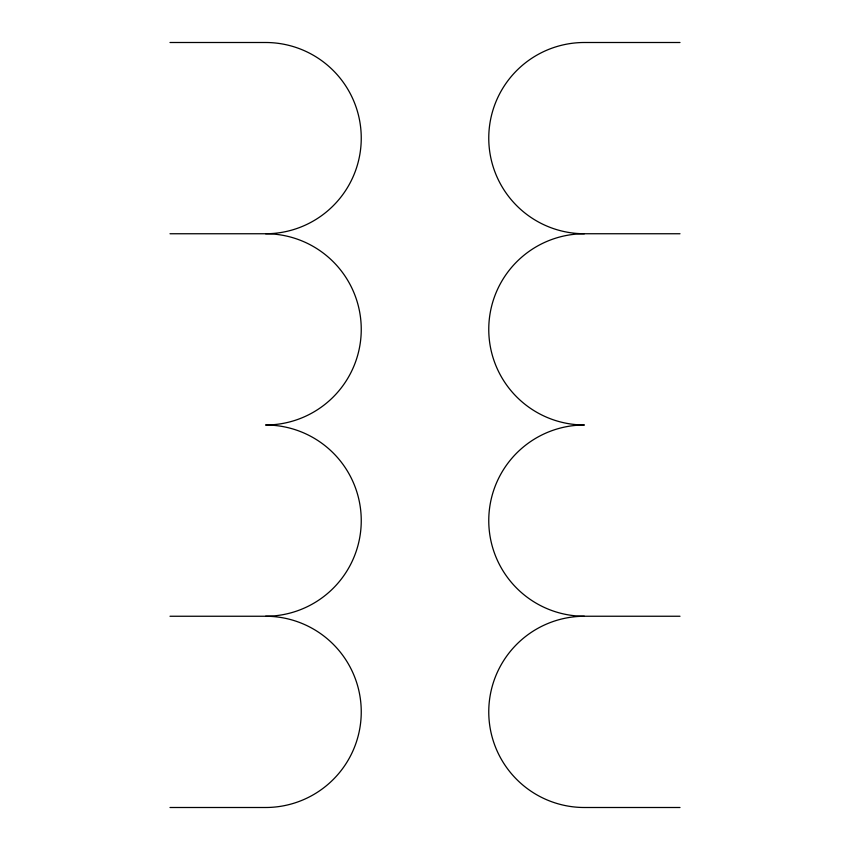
<?xml version="1.0" encoding="UTF-8"?>
<svg xmlns="http://www.w3.org/2000/svg" width="850" height="850" viewBox="0 0 850 850"><rect width="100%" height="100%" fill="white"/><g stroke="black" fill="none" stroke-linecap="round" stroke-linejoin="round"><path stroke-width="1.27" d="M170 42.5L265.625 42.5A95.625 95.625 0 0 1 361.25 138.125A95.625 95.625 0 0 1 265.614 233.75L170 233.75M680 42.5L584.375 42.5A95.614 95.614 0 0 0 488.761 138.125A95.614 95.614 0 0 0 584.364 233.739L680 233.75M170 616.25L265.625 616.25A95.625 95.625 0 0 1 361.25 711.875A95.625 95.625 0 0 1 265.614 807.5L170 807.5M584.364 233.761A95.614 95.614 0 0 0 488.761 329.375A95.614 95.614 0 0 0 584.364 424.989A95.614 95.614 0 0 0 488.761 520.625A95.614 95.614 0 0 0 584.364 616.239L680 616.25M680 807.5L584.375 807.5A95.614 95.614 0 0 1 488.761 711.875A95.614 95.614 0 0 1 584.364 616.261M265.614 616.25A95.625 95.625 0 0 0 361.25 520.625A95.625 95.625 0 0 0 265.614 425A95.625 95.625 0 0 0 361.25 329.375A95.625 95.625 0 0 0 265.614 233.75"/></g></svg>
